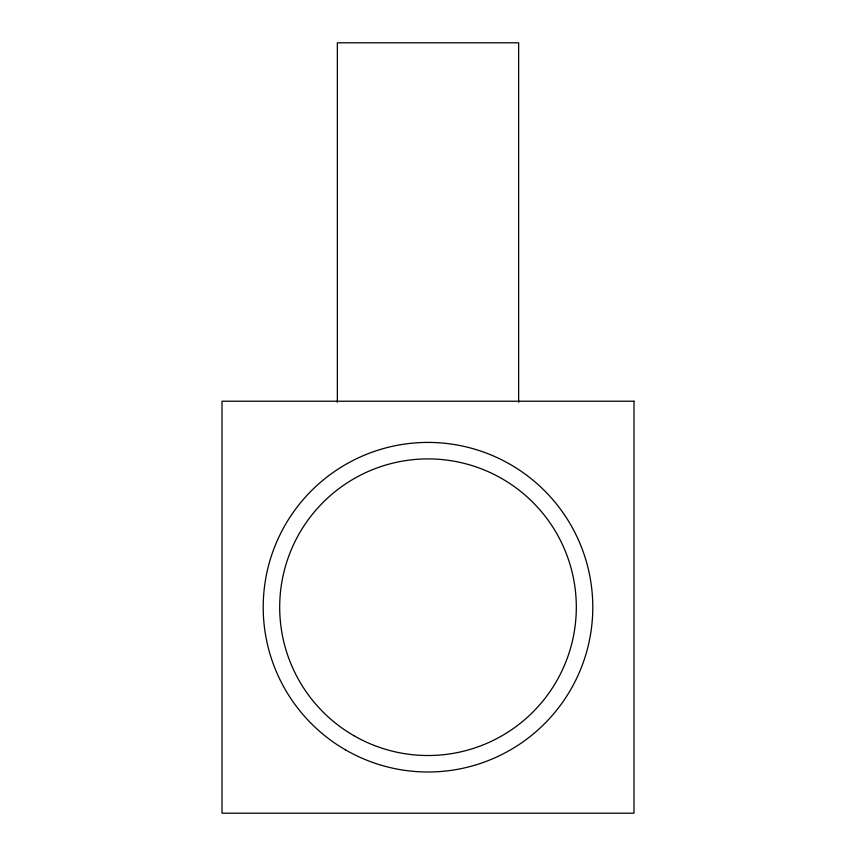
<?xml version="1.0" encoding="UTF-8"?>
<svg xmlns="http://www.w3.org/2000/svg" width="856" height="856" viewBox="0 0 856 856"><rect width="100%" height="100%" fill="white"/><g stroke="black" fill="none" stroke-linecap="round" stroke-linejoin="round"><path stroke-width="1.28" d="M518.64 402.224L518.64 42.8L337.36 42.8L337.36 402.224M633.986 401.218L222.014 401.218L222.014 813.2L633.986 813.2L633.986 401.218M353.849 735.657A148.313 148.313 0 0 0 576.313 607.214A148.313 148.313 0 0 0 353.849 478.772A148.313 148.313 0 0 0 353.849 735.657M345.599 749.92A164.791 164.791 0 0 0 592.791 607.214A164.791 164.791 0 0 0 345.599 464.498A164.791 164.791 0 0 0 345.599 749.92"/></g></svg>
